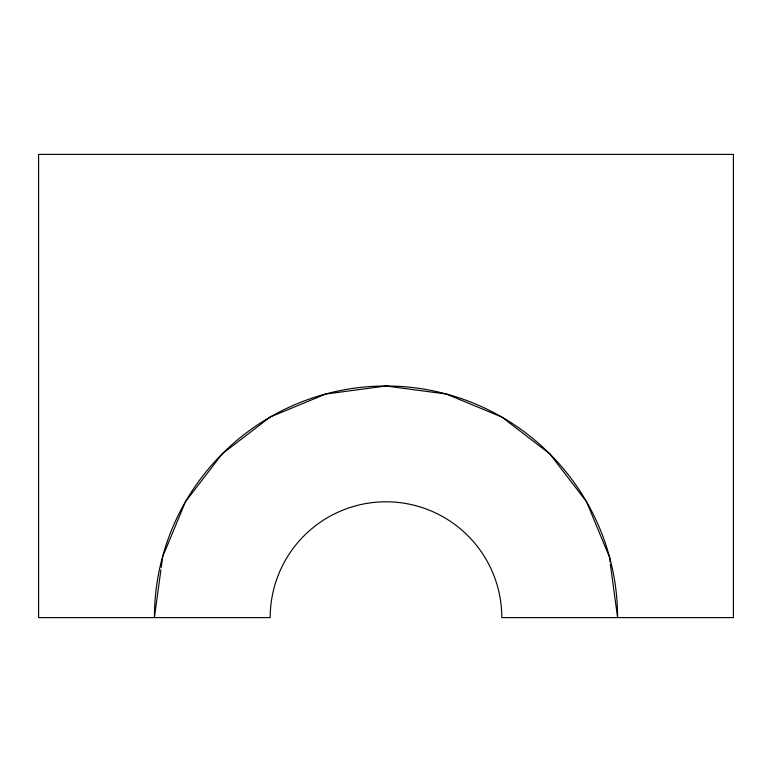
<?xml version="1.0" encoding="UTF-8"?>
<svg xmlns="http://www.w3.org/2000/svg" width="772" height="772" viewBox="0 0 772 772"><rect width="100%" height="100%" fill="white"/><g stroke="black" fill="none" stroke-linecap="round" stroke-linejoin="round"><path stroke-width="1.16" d="M160.904 569.823L154.4 617.6A231.6 231.6 0 0 1 386 386L446.322 394.048L501.8 417.025L549.77 453.83L586.575 501.8L609.706 557.654L610.015 561.919M161.232 567.43L162.699 556.68L185.425 501.8L222.23 453.83L270.2 417.025L325.678 394.048L386 386A231.6 231.6 0 0 1 617.6 617.6L610.343 564.293M733.4 154.4L38.6 154.4L38.6 617.6L270.2 617.6A115.8 115.8 0 0 1 386 501.8A115.8 115.8 0 0 1 501.8 617.6L733.4 617.6L733.4 154.4"/></g></svg>
